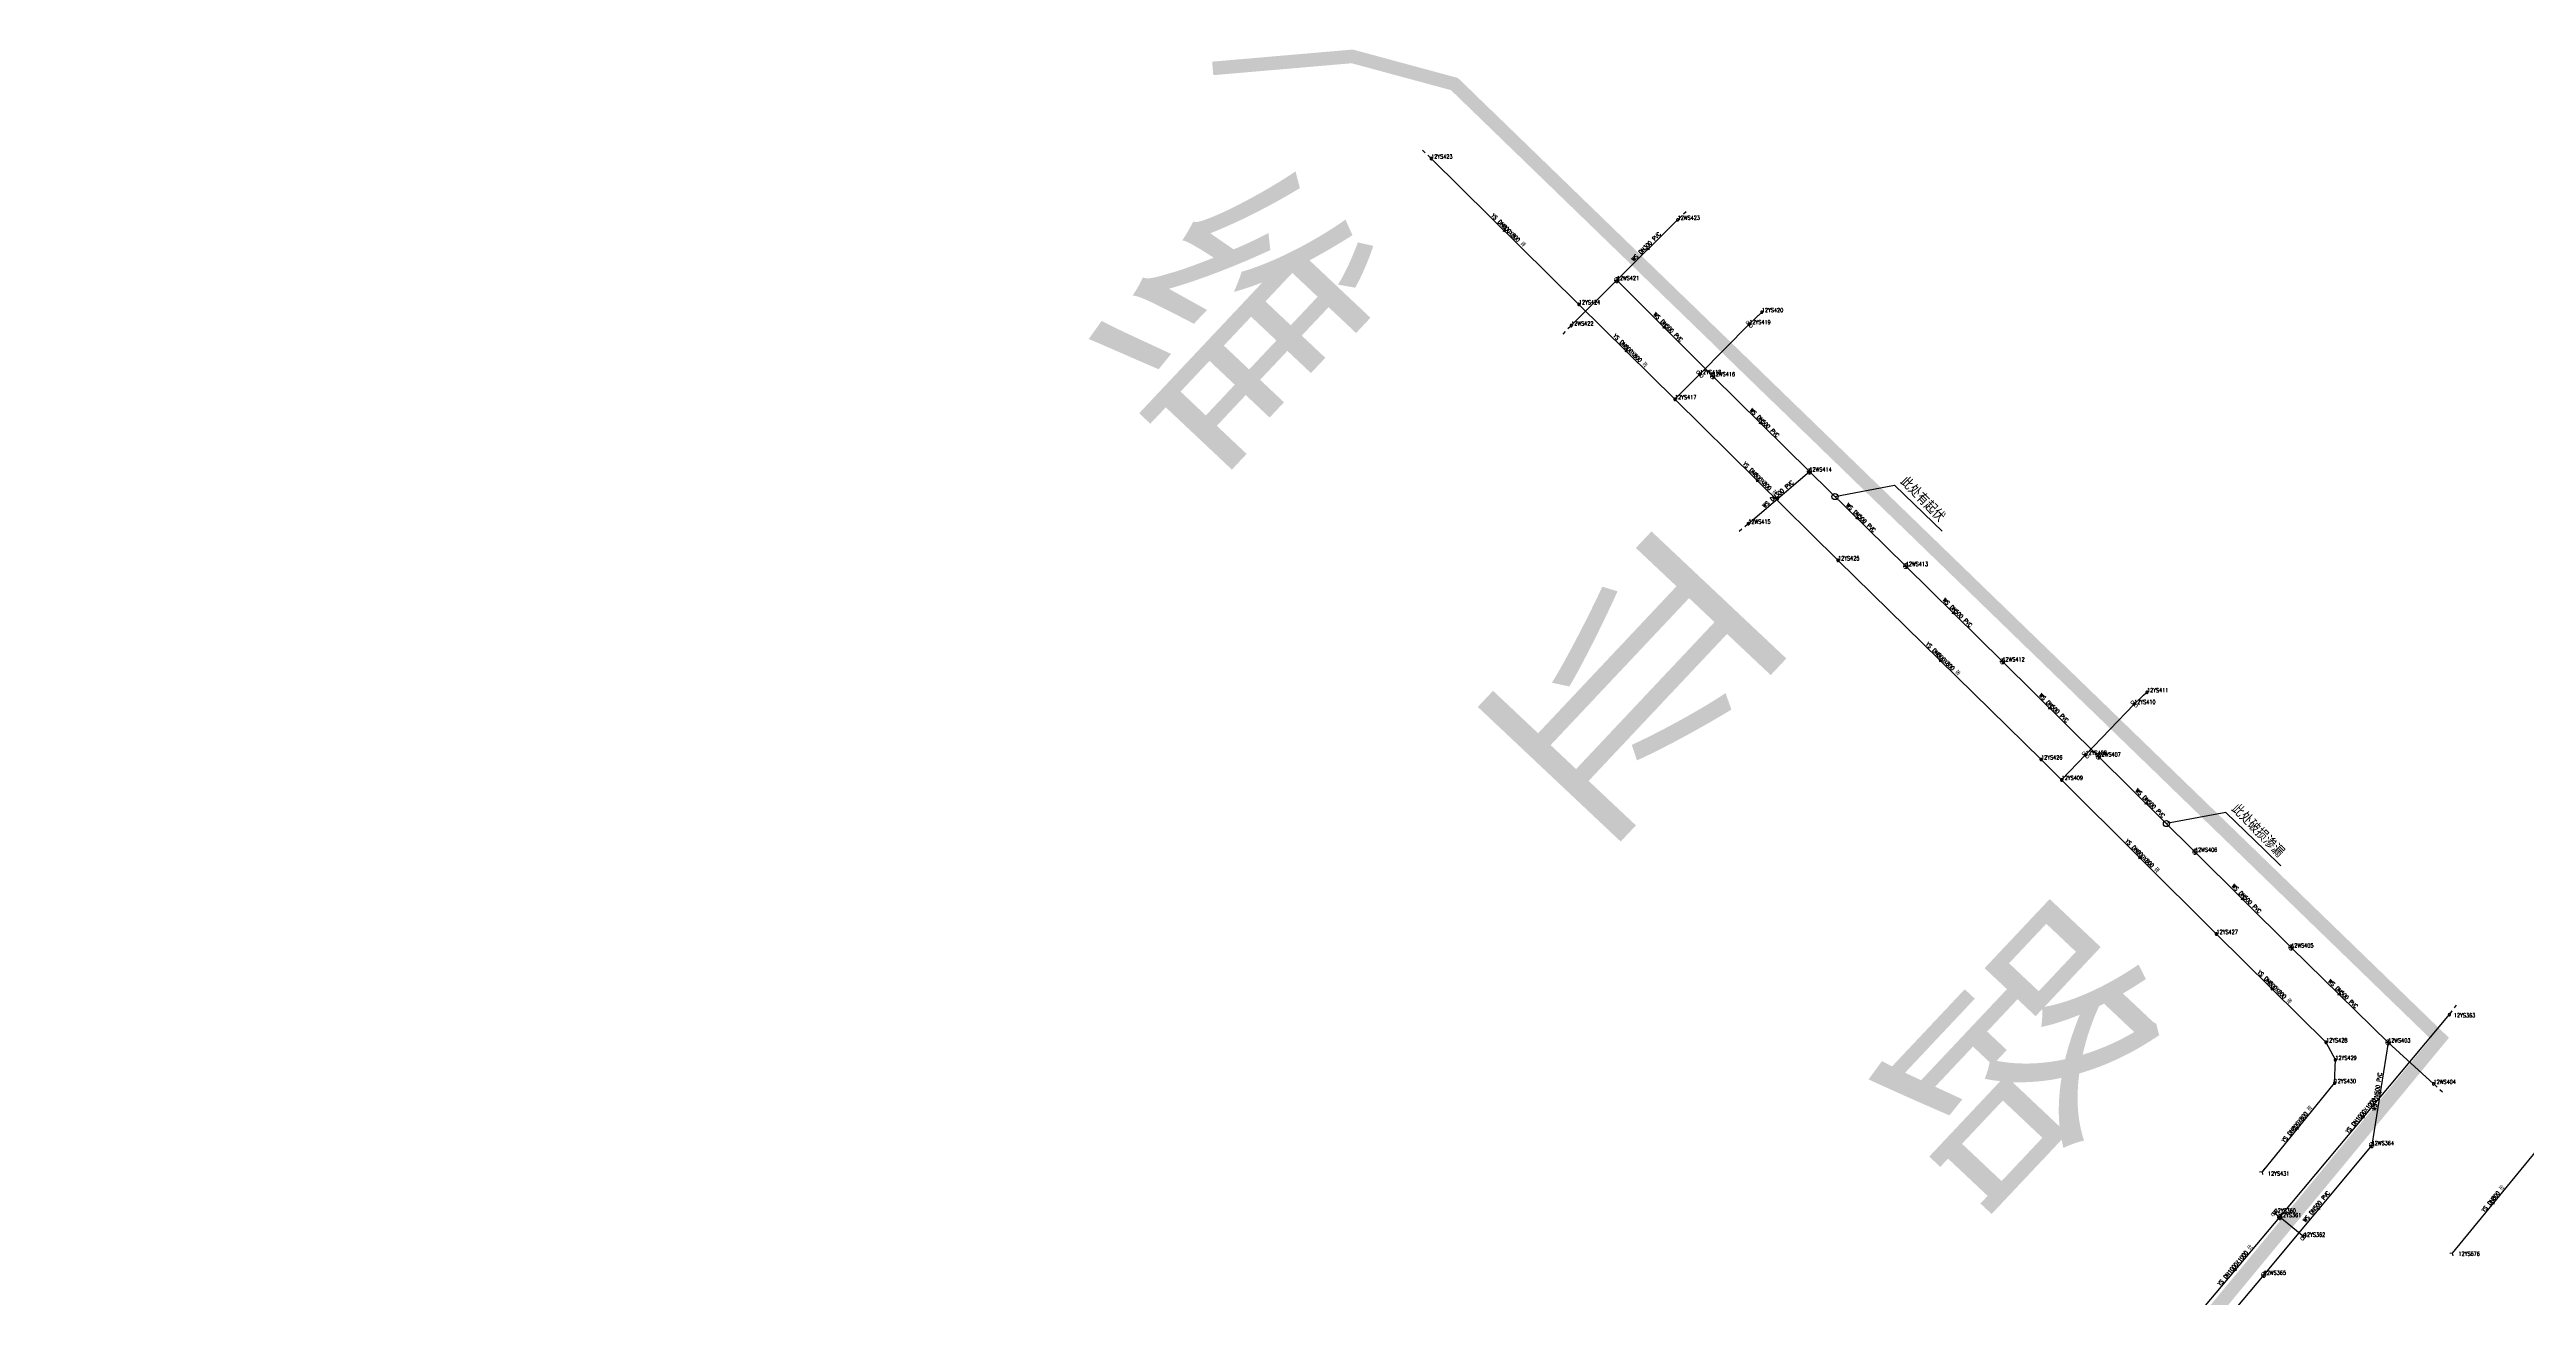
# Model space of a CAD drawing. Extents: x 78813 to 99477, y 2421021 to 2448125.
# Drawn here: x 84456 to 85005, y 2438102 to 2438378 of the extents above; entities that cross this region are included whole.
import ezdxf
from ezdxf.enums import TextEntityAlignment as Align

# ---------------------------------------------------------------- set-up
doc = ezdxf.new("R2010")
doc.units = 0
doc.set_wipeout_variables(frame=1)
doc.layers.get('0').update_dxf_attribs({"linetype": 'CONTINUOUS'})
for name, color, linetype in [('DX_WS', 16, 'CONTINUOUS'), ('DX_YS', 42, 'CONTINUOUS'), ('道路', 5, 'CONTINUOUS')]:
    doc.layers.add(name, color=color, linetype=linetype)
doc.layers.add('WSLINE', color=7, linetype='CONTINUOUS', true_color=0x7f0000)
doc.layers.add('YSLINE', color=7, linetype='CONTINUOUS', true_color=0xcc9900)
doc.layers.add('道路名称', color=7, linetype='CONTINUOUS', lineweight=0)
doc.styles.add('CcNameZT', font='txt.SHX', dxfattribs={"width": 0.8, "bigfont": 'HZTXT.SHX'})
doc.styles.get("Standard").update_dxf_attribs({"font": 'txt.shx', "bigfont": 'hztxt.shx'})
doc.styles.add('宋体0.7', font='', dxfattribs={"width": 0.7})
doc.styles.get('宋体0.7').set_extended_font_data('SimSun')

# ---------------------------------------------------------------- blocks, each defined once
blk = doc.blocks.new('GC546')
at = {"color": 0}
for p in [(0.866, 0.5), (0.866, -0.5)]:
    blk.add_line(p, (0, 0), dxfattribs=at)
blk = doc.blocks.new('PS污水井')
blk.add_lwpolyline([(1, 0), (1, 0.1), (1, 0.1), (1, 0.2), (1, 0.3), (0.9, 0.3), (0.9, 0.4), (0.9, 0.5), (0.8, 0.5), (0.8, 0.6), (0.8, 0.6), (0.7, 0.7), (0.7, 0.7), (0.6, 0.8), (0.6, 0.8), (0.5, 0.9), (0.4, 0.9), (0.4, 0.9), (0.3, 1), (0.2, 1), (0.2, 1), (0.1, 1), (0, 1), (0, 1), (-0.1, 1), (-0.2, 1), (-0.2, 1), (-0.3, 1), (-0.4, 0.9), (-0.4, 0.9), (-0.5, 0.9), (-0.6, 0.8), (-0.6, 0.8), (-0.7, 0.7), (-0.7, 0.7), (-0.8, 0.6), (-0.8, 0.6), (-0.8, 0.5), (-0.9, 0.5), (-0.9, 0.4), (-0.9, 0.3), (-1, 0.3), (-1, 0.2), (-1, 0.1), (-1, 0.1), (-1, 0), (-1, -0.1), (-1, -0.1), (-1, -0.2), (-1, -0.3), (-0.9, -0.3), (-0.9, -0.4), (-0.9, -0.5), (-0.8, -0.5), (-0.8, -0.6), (-0.8, -0.6), (-0.7, -0.7), (-0.7, -0.7), (-0.6, -0.8), (-0.6, -0.8), (-0.5, -0.9), (-0.4, -0.9), (-0.4, -0.9), (-0.3, -1), (-0.2, -1), (-0.2, -1), (-0.1, -1), (0, -1), (0, -1), (0.1, -1), (0.2, -1), (0.2, -1), (0.3, -1), (0.4, -0.9), (0.4, -0.9), (0.5, -0.9), (0.6, -0.8), (0.6, -0.8), (0.7, -0.7), (0.7, -0.7), (0.8, -0.6), (0.8, -0.6), (0.8, -0.5), (0.9, -0.5), (0.9, -0.4), (0.9, -0.3), (1, -0.3), (1, -0.2), (1, -0.1), (1, 0)], close=True)
blk.add_wipeout([(1, 0), (1, 0.1), (1, 0.1), (1, 0.2), (1, 0.3), (0.9, 0.3), (0.9, 0.4), (0.9, 0.5), (0.8, 0.5), (0.8, 0.6), (0.8, 0.6), (0.7, 0.7), (0.7, 0.7), (0.6, 0.8), (0.6, 0.8), (0.5, 0.9), (0.4, 0.9), (0.4, 0.9), (0.3, 1), (0.2, 1), (0.2, 1), (0.1, 1), (0, 1), (0, 1), (-0.1, 1), (-0.2, 1), (-0.2, 1), (-0.3, 1), (-0.4, 0.9), (-0.4, 0.9), (-0.5, 0.9), (-0.6, 0.8), (-0.6, 0.8), (-0.7, 0.7), (-0.7, 0.7), (-0.8, 0.6), (-0.8, 0.6), (-0.8, 0.5), (-0.9, 0.5), (-0.9, 0.4), (-0.9, 0.3), (-1, 0.3), (-1, 0.2), (-1, 0.1), (-1, 0.1), (-1, 0), (-1, -0.1), (-1, -0.1), (-1, -0.2), (-1, -0.3), (-0.9, -0.3), (-0.9, -0.4), (-0.9, -0.5), (-0.8, -0.5), (-0.8, -0.6), (-0.8, -0.6), (-0.7, -0.7), (-0.7, -0.7), (-0.6, -0.8), (-0.6, -0.8), (-0.5, -0.9), (-0.4, -0.9), (-0.4, -0.9), (-0.3, -1), (-0.2, -1), (-0.2, -1), (-0.1, -1), (0, -1), (0, -1), (0.1, -1), (0.2, -1), (0.2, -1), (0.3, -1), (0.4, -0.9), (0.4, -0.9), (0.5, -0.9), (0.6, -0.8), (0.6, -0.8), (0.7, -0.7), (0.7, -0.7), (0.8, -0.6), (0.8, -0.6), (0.8, -0.5), (0.9, -0.5), (0.9, -0.4), (0.9, -0.3), (1, -0.3), (1, -0.2), (1, -0.1)])
for p, q in [((-1, 0), (0, 0)), ((0, 1), (0, 0)), ((0, 0), (0, -1)), ((0, 0), (1, 0))]:
    blk.add_line(p, q)
blk = doc.blocks.new('PS非普查')
blk.add_lwpolyline([(3.7, 0), (5.3, 0)])
blk.add_wipeout([(0.5, 0), (0.5, 0), (0.5, 0.1), (0.5, 0.1), (0.5, 0.1), (0.5, 0.2), (0.5, 0.2), (0.4, 0.2), (0.4, 0.3), (0.4, 0.3), (0.4, 0.3), (0.4, 0.3), (0.3, 0.4), (0.3, 0.4), (0.3, 0.4), (0.2, 0.4), (0.2, 0.4), (0.2, 0.5), (0.2, 0.5), (0.1, 0.5), (0.1, 0.5), (0.1, 0.5), (0, 0.5), (0, 0.5), (-0.1, 0.5), (-0.1, 0.5), (-0.1, 0.5), (-0.2, 0.5), (-0.2, 0.5), (-0.2, 0.4), (-0.3, 0.4), (-0.3, 0.4), (-0.3, 0.4), (-0.3, 0.4), (-0.4, 0.3), (-0.4, 0.3), (-0.4, 0.3), (-0.4, 0.3), (-0.4, 0.2), (-0.5, 0.2), (-0.5, 0.2), (-0.5, 0.1), (-0.5, 0.1), (-0.5, 0.1), (-0.5, 0), (-0.5, 0), (-0.5, 0), (-0.5, -0.1), (-0.5, -0.1), (-0.5, -0.1), (-0.5, -0.2), (-0.5, -0.2), (-0.4, -0.2), (-0.4, -0.3), (-0.4, -0.3), (-0.4, -0.3), (-0.4, -0.3), (-0.3, -0.4), (-0.3, -0.4), (-0.3, -0.4), (-0.3, -0.4), (-0.2, -0.4), (-0.2, -0.5), (-0.2, -0.5), (-0.1, -0.5), (-0.1, -0.5), (-0.1, -0.5), (0, -0.5), (0, -0.5), (0.1, -0.5), (0.1, -0.5), (0.1, -0.5), (0.2, -0.5), (0.2, -0.5), (0.2, -0.4), (0.2, -0.4), (0.3, -0.4), (0.3, -0.4), (0.3, -0.4), (0.4, -0.3), (0.4, -0.3), (0.4, -0.3), (0.4, -0.3), (0.4, -0.2), (0.5, -0.2), (0.5, -0.2), (0.5, -0.1), (0.5, -0.1), (0.5, -0.1)])
blk.add_line((0.5, 0), (2.1, 0))
blk.add_lwpolyline([(0.5, 0), (0.5, 0), (0.5, 0.1), (0.5, 0.1), (0.5, 0.1), (0.5, 0.2), (0.5, 0.2), (0.4, 0.2), (0.4, 0.3), (0.4, 0.3), (0.4, 0.3), (0.4, 0.3), (0.3, 0.4), (0.3, 0.4), (0.3, 0.4), (0.2, 0.4), (0.2, 0.4), (0.2, 0.5), (0.2, 0.5), (0.1, 0.5), (0.1, 0.5), (0.1, 0.5), (0, 0.5), (0, 0.5), (-0.1, 0.5), (-0.1, 0.5), (-0.1, 0.5), (-0.2, 0.5), (-0.2, 0.5), (-0.2, 0.4), (-0.3, 0.4), (-0.3, 0.4), (-0.3, 0.4), (-0.3, 0.4), (-0.4, 0.3), (-0.4, 0.3), (-0.4, 0.3), (-0.4, 0.3), (-0.4, 0.2), (-0.5, 0.2), (-0.5, 0.2), (-0.5, 0.1), (-0.5, 0.1), (-0.5, 0.1), (-0.5, 0), (-0.5, 0), (-0.5, 0), (-0.5, -0.1), (-0.5, -0.1), (-0.5, -0.1), (-0.5, -0.2), (-0.5, -0.2), (-0.4, -0.2), (-0.4, -0.3), (-0.4, -0.3), (-0.4, -0.3), (-0.4, -0.3), (-0.3, -0.4), (-0.3, -0.4), (-0.3, -0.4), (-0.3, -0.4), (-0.2, -0.4), (-0.2, -0.5), (-0.2, -0.5), (-0.1, -0.5), (-0.1, -0.5), (-0.1, -0.5), (0, -0.5), (0, -0.5), (0.1, -0.5), (0.1, -0.5), (0.1, -0.5), (0.2, -0.5), (0.2, -0.5), (0.2, -0.4), (0.2, -0.4), (0.3, -0.4), (0.3, -0.4), (0.3, -0.4), (0.4, -0.3), (0.4, -0.3), (0.4, -0.3), (0.4, -0.3), (0.4, -0.2), (0.5, -0.2), (0.5, -0.2), (0.5, -0.1), (0.5, -0.1), (0.5, -0.1), (0.5, 0)], close=True)
blk = doc.blocks.new('PS管线点')
blk.add_wipeout([(0.5, 0), (0.5, 0), (0.5, 0.1), (0.5, 0.1), (0.5, 0.1), (0.5, 0.2), (0.5, 0.2), (0.4, 0.2), (0.4, 0.3), (0.4, 0.3), (0.4, 0.3), (0.4, 0.3), (0.3, 0.4), (0.3, 0.4), (0.3, 0.4), (0.2, 0.4), (0.2, 0.4), (0.2, 0.5), (0.2, 0.5), (0.1, 0.5), (0.1, 0.5), (0.1, 0.5), (0, 0.5), (0, 0.5), (-0.1, 0.5), (-0.1, 0.5), (-0.1, 0.5), (-0.2, 0.5), (-0.2, 0.5), (-0.2, 0.4), (-0.3, 0.4), (-0.3, 0.4), (-0.3, 0.4), (-0.3, 0.4), (-0.4, 0.3), (-0.4, 0.3), (-0.4, 0.3), (-0.4, 0.3), (-0.4, 0.2), (-0.5, 0.2), (-0.5, 0.2), (-0.5, 0.1), (-0.5, 0.1), (-0.5, 0.1), (-0.5, 0), (-0.5, 0), (-0.5, 0), (-0.5, -0.1), (-0.5, -0.1), (-0.5, -0.1), (-0.5, -0.2), (-0.5, -0.2), (-0.4, -0.2), (-0.4, -0.3), (-0.4, -0.3), (-0.4, -0.3), (-0.4, -0.3), (-0.3, -0.4), (-0.3, -0.4), (-0.3, -0.4), (-0.3, -0.4), (-0.2, -0.4), (-0.2, -0.5), (-0.2, -0.5), (-0.1, -0.5), (-0.1, -0.5), (-0.1, -0.5), (0, -0.5), (0, -0.5), (0.1, -0.5), (0.1, -0.5), (0.1, -0.5), (0.2, -0.5), (0.2, -0.5), (0.2, -0.4), (0.2, -0.4), (0.3, -0.4), (0.3, -0.4), (0.3, -0.4), (0.4, -0.3), (0.4, -0.3), (0.4, -0.3), (0.4, -0.3), (0.4, -0.2), (0.5, -0.2), (0.5, -0.2), (0.5, -0.1), (0.5, -0.1), (0.5, -0.1)])
blk.add_lwpolyline([(0.5, 0), (0.5, 0), (0.5, 0.1), (0.5, 0.1), (0.5, 0.1), (0.5, 0.2), (0.5, 0.2), (0.4, 0.2), (0.4, 0.3), (0.4, 0.3), (0.4, 0.3), (0.4, 0.3), (0.3, 0.4), (0.3, 0.4), (0.3, 0.4), (0.2, 0.4), (0.2, 0.4), (0.2, 0.5), (0.2, 0.5), (0.1, 0.5), (0.1, 0.5), (0.1, 0.5), (0, 0.5), (0, 0.5), (-0.1, 0.5), (-0.1, 0.5), (-0.1, 0.5), (-0.2, 0.5), (-0.2, 0.5), (-0.2, 0.4), (-0.3, 0.4), (-0.3, 0.4), (-0.3, 0.4), (-0.3, 0.4), (-0.4, 0.3), (-0.4, 0.3), (-0.4, 0.3), (-0.4, 0.3), (-0.4, 0.2), (-0.5, 0.2), (-0.5, 0.2), (-0.5, 0.1), (-0.5, 0.1), (-0.5, 0.1), (-0.5, 0), (-0.5, 0), (-0.5, 0), (-0.5, -0.1), (-0.5, -0.1), (-0.5, -0.1), (-0.5, -0.2), (-0.5, -0.2), (-0.4, -0.2), (-0.4, -0.3), (-0.4, -0.3), (-0.4, -0.3), (-0.4, -0.3), (-0.3, -0.4), (-0.3, -0.4), (-0.3, -0.4), (-0.3, -0.4), (-0.2, -0.4), (-0.2, -0.5), (-0.2, -0.5), (-0.1, -0.5), (-0.1, -0.5), (-0.1, -0.5), (0, -0.5), (0, -0.5), (0.1, -0.5), (0.1, -0.5), (0.1, -0.5), (0.2, -0.5), (0.2, -0.5), (0.2, -0.4), (0.2, -0.4), (0.3, -0.4), (0.3, -0.4), (0.3, -0.4), (0.4, -0.3), (0.4, -0.3), (0.4, -0.3), (0.4, -0.3), (0.4, -0.2), (0.5, -0.2), (0.5, -0.2), (0.5, -0.1), (0.5, -0.1), (0.5, -0.1), (0.5, 0)], close=True)
blk = doc.blocks.new('PS雨篦')
blk.add_lwpolyline([(-1.5, 0.5), (0, 0.5), (1.5, 0.5), (1.5, -0.5), (0, -0.5), (-1.5, -0.5)], close=True)
blk.add_wipeout([(-1.5, 0.5), (0, 0.5), (1.5, 0.5), (1.5, -0.5), (0, -0.5), (-1.5, -0.5)])
for p, q in [((-0.5, -0.5), (-0.5, 0.5)), ((0.5, -0.5), (0.5, 0.5))]:
    blk.add_line(p, q)
blk = doc.blocks.new('PS雨水井')
blk.add_lwpolyline([(1, 0), (1, 0.1), (1, 0.1), (1, 0.2), (1, 0.3), (0.9, 0.3), (0.9, 0.4), (0.9, 0.5), (0.8, 0.5), (0.8, 0.6), (0.8, 0.6), (0.7, 0.7), (0.7, 0.7), (0.6, 0.8), (0.6, 0.8), (0.5, 0.9), (0.4, 0.9), (0.4, 0.9), (0.3, 1), (0.2, 1), (0.2, 1), (0.1, 1), (0, 1), (0, 1), (-0.1, 1), (-0.2, 1), (-0.2, 1), (-0.3, 1), (-0.4, 0.9), (-0.4, 0.9), (-0.5, 0.9), (-0.6, 0.8), (-0.6, 0.8), (-0.7, 0.7), (-0.7, 0.7), (-0.8, 0.6), (-0.8, 0.6), (-0.8, 0.5), (-0.9, 0.5), (-0.9, 0.4), (-0.9, 0.3), (-1, 0.3), (-1, 0.2), (-1, 0.1), (-1, 0.1), (-1, 0), (-1, -0.1), (-1, -0.1), (-1, -0.2), (-1, -0.3), (-0.9, -0.3), (-0.9, -0.4), (-0.9, -0.5), (-0.8, -0.5), (-0.8, -0.6), (-0.8, -0.6), (-0.7, -0.7), (-0.7, -0.7), (-0.6, -0.8), (-0.6, -0.8), (-0.5, -0.9), (-0.4, -0.9), (-0.4, -0.9), (-0.3, -1), (-0.2, -1), (-0.2, -1), (-0.1, -1), (0, -1), (0, -1), (0.1, -1), (0.2, -1), (0.2, -1), (0.3, -1), (0.4, -0.9), (0.4, -0.9), (0.5, -0.9), (0.6, -0.8), (0.6, -0.8), (0.7, -0.7), (0.7, -0.7), (0.8, -0.6), (0.8, -0.6), (0.8, -0.5), (0.9, -0.5), (0.9, -0.4), (0.9, -0.3), (1, -0.3), (1, -0.2), (1, -0.1), (1, 0)], close=True)
blk.add_wipeout([(1, 0), (1, 0.1), (1, 0.1), (1, 0.2), (1, 0.3), (0.9, 0.3), (0.9, 0.4), (0.9, 0.5), (0.8, 0.5), (0.8, 0.6), (0.8, 0.6), (0.7, 0.7), (0.7, 0.7), (0.6, 0.8), (0.6, 0.8), (0.5, 0.9), (0.4, 0.9), (0.4, 0.9), (0.3, 1), (0.2, 1), (0.2, 1), (0.1, 1), (0, 1), (0, 1), (-0.1, 1), (-0.2, 1), (-0.2, 1), (-0.3, 1), (-0.4, 0.9), (-0.4, 0.9), (-0.5, 0.9), (-0.6, 0.8), (-0.6, 0.8), (-0.7, 0.7), (-0.7, 0.7), (-0.8, 0.6), (-0.8, 0.6), (-0.8, 0.5), (-0.9, 0.5), (-0.9, 0.4), (-0.9, 0.3), (-1, 0.3), (-1, 0.2), (-1, 0.1), (-1, 0.1), (-1, 0), (-1, -0.1), (-1, -0.1), (-1, -0.2), (-1, -0.3), (-0.9, -0.3), (-0.9, -0.4), (-0.9, -0.5), (-0.8, -0.5), (-0.8, -0.6), (-0.8, -0.6), (-0.7, -0.7), (-0.7, -0.7), (-0.6, -0.8), (-0.6, -0.8), (-0.5, -0.9), (-0.4, -0.9), (-0.4, -0.9), (-0.3, -1), (-0.2, -1), (-0.2, -1), (-0.1, -1), (0, -1), (0, -1), (0.1, -1), (0.2, -1), (0.2, -1), (0.3, -1), (0.4, -0.9), (0.4, -0.9), (0.5, -0.9), (0.6, -0.8), (0.6, -0.8), (0.7, -0.7), (0.7, -0.7), (0.8, -0.6), (0.8, -0.6), (0.8, -0.5), (0.9, -0.5), (0.9, -0.4), (0.9, -0.3), (1, -0.3), (1, -0.2), (1, -0.1)])
for p, q in [((-1, 0), (0, 0)), ((-0.9, 0.5), (0, 0.5)), ((0, 1), (0, 0)), ((0, 0.5), (0.9, 0.5)), ((0, 0), (0, -1)), ((0, 0), (1, 0)), ((-0.9, -0.5), (0, -0.5)), ((0, -0.5), (0.9, -0.5))]:
    blk.add_line(p, q)
blk = doc.blocks.new('PS进水口')
for points in [[(-0.8, -0.9), (0, 0), (-0.9, 0.9)], [(0, 0), (2, 0)]]:
    blk.add_lwpolyline(points)

msp = doc.modelspace()

# ---------------------------------------------------------------- linework, layer by layer
at = {"color": 6, "linetype": 'Continuous'}
for p, q in [((84851.53, 2438279.22, 0.02), (84864.74, 2438281.73, 0.03)), ((84864.74, 2438281.73, 0.03), (84873.36, 2438273.39, 0.03)), ((84873.36, 2438273.39, 0.03), (84875.22, 2438271.59, 0.03))]:
    msp.add_line(p, q, dxfattribs=at)
at = {"linetype": 'Continuous'}
for p, q in [((84938.05, 2438209.33), (84924.89, 2438206.87, -0.14)), ((84938.05, 2438209.33), (84946.67, 2438200.98)), ((84946.67, 2438200.98), (84950.23, 2438197.54))]:
    msp.add_line(p, q, dxfattribs=at)
at = {"color": 6, "linetype": 'Continuous'}
msp.add_circle((84851.53, 2438279.22, 0.02), 0.674, dxfattribs=at)
at = {"linetype": 'Continuous'}
msp.add_circle((84924.89, 2438206.87, -0.14), 0.674, dxfattribs=at)
at = {"layer": 'YSLINE'}
msp.add_line((84988.23, 2438111.84, 1.84), (85006.8, 2438134.47, 1.26), dxfattribs=at)

# ---------------------------------------------------------------- block references
at = {"layer": 'DX_WS', "yscale": 0.5, "zscale": 0.5}
for name, p, xscale, rotation in [('PS非普查', (84816.71, 2438340.46, 0.75), 0.4999999999355085, 44.71577798929408), ('GC546', (84809.97, 2438333.79, 0.57), 0.4999999999355085, 44.7157779892941), ('PS非普查', (84793.15, 2438317.06, 0.53), 0.5000000000458823, 224.9289099378557), ('GC546', (84813.85, 2438316.49, 0.3), 0.4999999999623754, 134.9730309406319), ('GC546', (84835.17, 2438295.31, 0.12), 0.5000000001580028, 135.4017757367363), ('GC546', (84839.11, 2438279, 0.11), 0.4999999998509475, 220.4684310314902), ('PS非普查', (84832.35, 2438273.23, 0.15), 0.4999999998509475, 220.4684310314902), ('GC546', (84856.54, 2438274.31, 0.04), 0.4999999998652925, 135.585959148518), ('GC546', (84877.89, 2438253.31, 0.05), 0.4999999999387119, 135.3749176072348), ('GC546', (84899.22, 2438232.23, -0.02), 0.4999999999944097, 135.29250250279), ('GC546', (84920.53, 2438211.17, -0.11), 0.4999999998494093, 135.3860333992383), ('GC546', (84941.86, 2438190.04, -0.15), 0.4999999998779772, 135.1430434921713), ('GC546', (84963.23, 2438168.96, -0.22), 0.5000000000719383, 135.6396220002707), ('GC546', (84972.14, 2438147.1, -0.09), 0.4999999999068157, 80.87943631200184), ('PS非普查', (84984.02, 2438149.28, 0.05), 0.4999999998783737, 317.618228314052), ('GC546', (84958.37, 2438121.39, -0.18), 0.500000000084823, 50.20877098362657)]:
    msp.add_blockref(name, p, dxfattribs=dict(at, xscale=xscale, rotation=rotation))
at = {"layer": 'DX_WS', "xscale": 0.5, "yscale": 0.5, "zscale": 0.5}
for p in [(84803.24, 2438327.12, 0.32), (84824.47, 2438305.86, 0.2), (84845.87, 2438284.77, -0.01), (84867.2, 2438263.86, 0.07), (84888.59, 2438242.76, -0.03), (84909.85, 2438221.71, -0.05), (84931.21, 2438200.63, -0.08), (84952.5, 2438179.45, -0.23), (84973.96, 2438158.46, -0.15), (84970.32, 2438135.74, -0.03), (84946.42, 2438107.05, -0.31)]:
    msp.add_blockref('PS污水井', p, dxfattribs=at)
at = {"layer": 'DX_YS', "zscale": 0.5}
for name, p, xscale, yscale, rotation in [('PS非普查', (84762.16, 2438354.01, 1.81), 0.5000000001613115, 0.5, 135.3864719505886), ('GC546', (84778.5, 2438337.89, 1.59), 0.5000000001613115, 0.5, 135.3864719505886), ('PS非普查', (84835.34, 2438320.04, 1), 0.499999999998568, 0.5, 224.009697142438), ('GC546', (84805.49, 2438311.26, 1.29), 0.5000000000681805, 0.5, 135.3630896905428), ('GC546', (84834.17, 2438282.93, 1.43), 0.5000000001524635, 0.5, 315.3658215189712), ('GC546', (84874.69, 2438243.08, 1.61), 0.4999999998631224, 0.5, 315.5568647281927), ('PS非普查', (84920.59, 2438235.93, 0.56), 0.5000000000358154, 0.5, 222.4802316547021), ('GC546', (84918.82, 2438199.49, 1.48), 0.4999999998723628, 0.5, 315.1458587430276), ('GC546', (84948.09, 2438170.46, 1.77), 0.4999999999881172, 0.5, 315.365738040453), ('PS非普查', (84987.52, 2438164.61, 0.3), 0.5000000000257658, 0.4999999999515757, 53.4075592856229), ('GC546', (84968.75, 2438142.2, 0.36), 0.4999999999891674, 0.5, 230.0530089456721), ('GC546', (84954.12, 2438139.65, 2.23), 0.4999999998482404, 0.5, 230.8326493816921), ('PS进水口', (84946.13, 2438129.84, 2.54), 0.4999999998482404, 0.5, 50.83264938169209), ('GC546', (84997.51, 2438123.16, 1.55), 0.4999999999493025, 0.5, 230.6380157899603), ('PS雨篦', (84955.31, 2438115.48, 1.73), 0.5000000000137045, 0.5, 50.98395720302005), ('PS进水口', (84988.23, 2438111.84, 1.84), 0.4999999999493025, 0.5, 50.63801578996031), ('GC546', (84940.41, 2438108.42, 0.39), 0.4999999999705317, 0.5, 229.906072809194)]:
    msp.add_blockref(name, p, dxfattribs=dict(at, xscale=xscale, yscale=yscale, rotation=rotation))
at = {"layer": 'DX_YS', "xscale": 0.5, "yscale": 0.5, "zscale": 0.5}
for name, p in [('PS管线点', (84794.85, 2438321.76, 1.38)), ('PS管线点', (84816.12, 2438300.75, 1.2)), ('PS管线点', (84852.22, 2438265.12, 1.66)), ('PS管线点', (84897.15, 2438221.05, 1.55)), ('PS管线点', (84901.69, 2438216.53, 1.17)), ('PS管线点', (84935.96, 2438182.44, 1.79)), ('PS管线点', (84960.23, 2438158.47, 1.75)), ('PS管线点', (84962.28, 2438154.57, 1.81)), ('PS管线点', (84962.11, 2438149.46, 1.91)), ('PS雨水井', (84949.99, 2438119.79, 0.41))]:
    msp.add_blockref(name, p, dxfattribs=at)

# ---------------------------------------------------------------- texts
at = {"color": 6, "linetype": 'Continuous', "insert": (84867.51, 2438284.05, 0.03), "char_height": 2.5, "width": 17.5475, "attachment_point": 1, "rotation": 314.4661}
msp.add_mtext('此处有起伏 ', dxfattribs=at)
at = {"linetype": 'Continuous', "insert": (84940.82, 2438211.64), "char_height": 2.5, "attachment_point": 1, "rotation": 314.4661}
msp.add_mtext('此处破损渗漏 ', dxfattribs=at)
at = {"layer": 'DX_WS', "style": 'CcNameZT', "width": 0.8}
for s, rotation, p in [(' WS DN300 PVC', 44.7158, (84809.8, 2438333.97, 0.75)), (' WS DN500 PVC', 314.973, (84814.03, 2438316.67, 0.32)), (' WS DN500 PVC', 315.4018, (84835.35, 2438295.49, 0.2)), (' WS DN300 PVC', 40.4684, (84838.94, 2438279.19, 0.15)), (' WS DN500 PVC', 315.586, (84856.71, 2438274.49, -0.01)), (' WS DN500 PVC', 315.3749, (84878.07, 2438253.49, 0.07)), (' WS DN500 PVC', 315.2925, (84899.39, 2438232.41, -0.03)), (' WS DN500 PVC', 315.386, (84920.71, 2438211.35, -0.05)), (' WS DN500 PVC', 315.143, (84942.03, 2438190.22, -0.08)), (' WS DN500 PVC', 315.6396, (84963.4, 2438169.14, -0.23)), (' WS DN500 PVC', 80.8794, (84971.89, 2438147.14, -0.15)), (' WS DN500 PVC', 50.2088, (84958.17, 2438121.55, -0.03))]:
    msp.add_text(s, height=0.9, rotation=rotation, dxfattribs=at).set_placement(p, align=Align.CENTER)
at = {"layer": 'DX_YS', "style": 'CcNameZT', "width": 0.8}
for s, rotation, p in [(' YS DN800X800 砖', 315.3865, (84778.68, 2438338.07, 1.81)), (' YS DN800X800 砖', 315.3631, (84805.66, 2438311.44, 1.38)), (' YS DN800X800 砖', 315.3658, (84834.35, 2438283.11, 1.66)), (' YS DN800X800 砖', 315.5569, (84874.86, 2438243.26, 1.55)), (' YS DN800X800 砖', 315.1459, (84919, 2438199.66, 1.79)), (' YS DN800X800 砖', 315.3657, (84948.27, 2438170.63, 1.75)), (' YS DN800X800 砖', 50.8326, (84953.93, 2438139.81, 2.54)), (' YS DN800 砼', 50.638, (84997.32, 2438123.32, 1.84))]:
    msp.add_text(s, height=0.9, rotation=rotation, dxfattribs=at).set_placement(p, align=Align.CENTER)
at = {"layer": 'DX_YS', "width": 0.8}
for s, p in [('12YS431', (84947.36, 2438128.98, 2.54)), ('12YS676', (84989.52, 2438111.26, 1.84))]:
    msp.add_text(s, height=0.9, dxfattribs=at).set_placement(p)

# ---------------------------------------------------------------- next in the draw order: linework, layer by layer
at = {"layer": 'WSLINE'}
for p, q in [((84816.71, 2438340.46, 0.75), (84803.24, 2438327.12, 0.4)), ((84793.15, 2438317.06, 0.53), (84803.24, 2438327.12, 0.4)), ((84832.35, 2438273.23, 0.15), (84845.87, 2438284.77, 0.08)), ((84845.87, 2438284.77, -0.01), (84867.2, 2438263.86, 0.1)), ((84867.2, 2438263.86, 0.07), (84888.59, 2438242.76, 0.02)), ((84931.21, 2438200.63, -0.08), (84952.5, 2438179.45, -0.22)), ((84952.5, 2438179.45, -0.23), (84973.96, 2438158.46, -0.2)), ((84973.96, 2438158.46, -0.15), (84970.32, 2438135.74, -0.03)), ((84984.02, 2438149.28, 0.05), (84973.96, 2438158.46, -0.21)), ((84946.42, 2438107.05, -0.31), (84919.27, 2438074.66, -0.14))]:
    msp.add_line(p, q, dxfattribs=at)
at = {"layer": 'YSLINE'}
for p, q in [((84794.85, 2438321.76, 1.38), (84762.16, 2438354.01, 1.81)), ((84816.12, 2438300.75, 1.2), (84794.85, 2438321.76, 1.38)), ((84852.22, 2438265.12, 1.66), (84816.12, 2438300.75, 1.2)), ((84897.15, 2438221.05, 1.55), (84852.22, 2438265.12, 1.66)), ((84901.69, 2438216.53, 1.17), (84897.15, 2438221.05, 1.55)), ((84935.96, 2438182.44, 1.79), (84901.69, 2438216.53, 1.17)), ((84960.23, 2438158.47, 1.75), (84935.96, 2438182.44, 1.79)), ((84962.28, 2438154.57, 1.81), (84960.23, 2438158.47, 1.75)), ((84962.11, 2438149.46, 1.91), (84962.28, 2438154.57, 1.81)), ((84946.13, 2438129.84, 2.54), (84962.11, 2438149.46, 1.91))]:
    msp.add_line(p, q, dxfattribs=at)

# ---------------------------------------------------------------- next in the draw order: block references
at = {"layer": 'DX_YS', "yscale": 0.5, "zscale": 0.5}
for p, xscale, rotation in [((84832.57, 2438317.37, 0.84), 0.4999999998956934, 315.2941957758792), ((84821.62, 2438306.31, 1.09), 0.500000000152691, 315.2954700339229), ((84917.75, 2438233.33, 0.44), 0.4999999999654492, 316.2954516367737), ((84906.99, 2438222.08, 0.82), 0.5000000001584481, 316.2995522394099), ((84948.82, 2438120.79, 1.75), 0.4999999998605898, 229.5202232536819)]:
    msp.add_blockref('PS雨篦', p, dxfattribs=dict(at, xscale=xscale, rotation=rotation))

# ---------------------------------------------------------------- next in the draw order: texts
at = {"layer": 'DX_WS', "width": 0.8}
for s, p in [('12WS423', (84816.71, 2438340.46, 0.75)), ('12WS421', (84803.24, 2438327.12, 0.32)), ('12WS422', (84793.15, 2438317.06, 0.53)), ('12WS414', (84845.87, 2438284.77, -0.01)), ('12WS415', (84832.35, 2438273.23, 0.15)), ('12WS413', (84867.2, 2438263.86, 0.07)), ('12WS412', (84888.59, 2438242.76, -0.03)), ('12WS406', (84931.21, 2438200.63, -0.08)), ('12WS405', (84952.5, 2438179.45, -0.23)), ('12WS403', (84973.96, 2438158.46, -0.15)), ('12WS404', (84984.02, 2438149.28, 0.05)), ('12WS364', (84970.32, 2438135.74, -0.03)), ('12WS365', (84946.42, 2438107.05, -0.31))]:
    msp.add_text(s, height=0.9, dxfattribs=at).set_placement(p)
at = {"layer": 'DX_YS', "width": 0.8}
for s, p in [('12YS423', (84762.16, 2438354.01, 1.81)), ('12YS424', (84794.85, 2438321.76, 1.38)), ('12YS417', (84816.12, 2438300.75, 1.2)), ('12YS425', (84852.22, 2438265.12, 1.66)), ('12YS426', (84897.15, 2438221.05, 1.55)), ('12YS409', (84901.69, 2438216.53, 1.17)), ('12YS427', (84935.96, 2438182.44, 1.79)), ('12YS363', (84988.51, 2438164.01, 0.3)), ('12YS428', (84960.23, 2438158.47, 1.75)), ('12YS429', (84962.28, 2438154.57, 1.81)), ('12YS430', (84962.11, 2438149.46, 1.91)), ('12YS362', (84955.31, 2438115.48, 1.73))]:
    msp.add_text(s, height=0.9, dxfattribs=at).set_placement(p)
at = {"layer": 'DX_YS', "style": 'CcNameZT', "width": 0.8}
for rotation, p in [(50.053, (84968.56, 2438142.36, 0.41)), (49.9061, (84940.22, 2438108.58, 0.38))]:
    msp.add_text(' YS DN1000X1000 砼', height=0.9, rotation=rotation, dxfattribs=at).set_placement(p, align=Align.CENTER)

# ---------------------------------------------------------------- next in the draw order: linework, layer by layer
at = {"layer": 'WSLINE'}
for p, q in [((84803.24, 2438327.12, 0.32), (84824.47, 2438305.86, 0.28)), ((84824.47, 2438305.86, 0.2), (84845.87, 2438284.77, 0.03)), ((84888.59, 2438242.76, -0.03), (84909.85, 2438221.71, -0.01)), ((84909.85, 2438221.71, -0.05), (84931.21, 2438200.63, -0.18)), ((84970.32, 2438135.74, -0.03), (84946.42, 2438107.05, -0.33))]:
    msp.add_line(p, q, dxfattribs=at)
at = {"layer": 'YSLINE'}
for p, q in [((84832.57, 2438317.37, 0.84), (84821.62, 2438306.31, 1.06)), ((84835.34, 2438320.04, 1), (84832.57, 2438317.37, 0.81)), ((84821.62, 2438306.31, 1.09), (84816.12, 2438300.75, 1.2)), ((84920.59, 2438235.93, 0.56), (84917.75, 2438233.33, 0.42)), ((84917.75, 2438233.33, 0.44), (84906.99, 2438222.08, 0.8)), ((84906.99, 2438222.08, 0.82), (84901.69, 2438216.53, 1.17)), ((84949.99, 2438119.79, 0.41), (84987.52, 2438164.61, 0.3)), ((84948.82, 2438120.79, 1.75), (84949.99, 2438119.79, 1.68)), ((84930.83, 2438097.04, 0.38), (84949.99, 2438119.79, 0.4)), ((84955.31, 2438115.48, 1.73), (84949.99, 2438119.79, 1.68))]:
    msp.add_line(p, q, dxfattribs=at)
at = {"layer": '道路', "const_width": 3, "flags": 128}
msp.add_lwpolyline([(84713.81, 2438373.96), (84744.69, 2438376.62), (84767.32, 2438370.5), (84985.38, 2438159.37), (84678.76, 2437788.26), (84651.35, 2437772.81), (84624.16, 2437775.72), (84605.37, 2437790.47), (84336.34, 2438058.48)], dxfattribs=at)

# ---------------------------------------------------------------- next in the draw order: texts
at = {"layer": 'DX_WS', "width": 0.8}
for s, p in [('12WS416', (84824.47, 2438305.86, 0.2)), ('12WS407', (84909.85, 2438221.71, -0.05))]:
    msp.add_text(s, height=0.9, dxfattribs=at).set_placement(p)
at = {"layer": 'DX_YS', "width": 0.8}
for s, p in [('12YS419', (84832.57, 2438317.37, 0.84)), ('12YS420', (84835.34, 2438320.04, 1)), ('12YS418', (84821.62, 2438306.31, 1.09)), ('12YS411', (84920.59, 2438235.93, 0.56)), ('12YS410', (84917.75, 2438233.33, 0.44)), ('12YS408', (84906.99, 2438222.08, 0.82)), ('12YS360', (84948.82, 2438120.79, 1.75)), ('12YS361', (84949.99, 2438119.79, 0.41))]:
    msp.add_text(s, height=0.9, dxfattribs=at).set_placement(p)
at = {"layer": '道路名称', "style": '宋体0.7', "width": 0.7}
msp.add_text('维   亚   路', height=50, rotation=316.7056, dxfattribs=at).set_placement((84685.17, 2438316.92))

doc.saveas('drawing.dxf')
